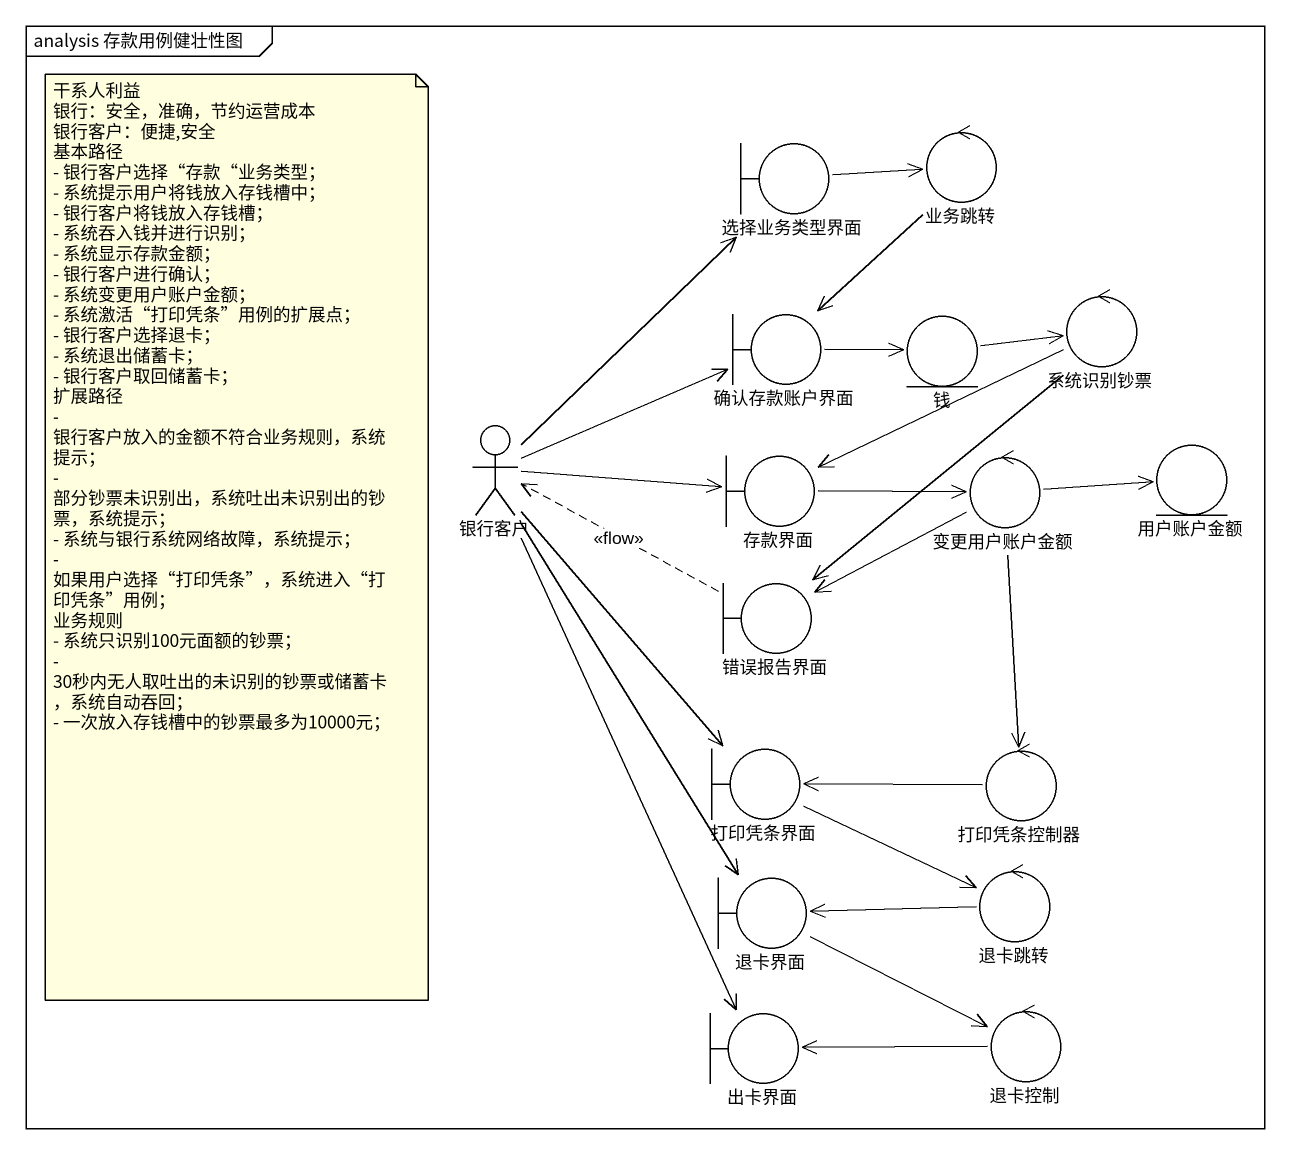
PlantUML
@startuml
mainframe analysis 存款用例健壮性图
boundary 选择业务类型界面
control 业务跳转
control 系统识别钞票
boundary 确认存款账户界面
entity 钱
actor 银行客户
entity 用户账户金额
boundary 存款界面
control 变更用户账户金额
boundary 错误报告界面
boundary 打印凭条界面
control 打印凭条控制器
boundary 退卡界面
control 退卡跳转
boundary 出卡界面
control 退卡控制
选择业务类型界面 -right-> 业务跳转
业务跳转 --> 确认存款账户界面
系统识别钞票 -left-> 存款界面
系统识别钞票 --> 错误报告界面
确认存款账户界面 -right-> 钱
钱 -right-> 系统识别钞票
银行客户 -up-> 选择业务类型界面
银行客户 -right-> 确认存款账户界面
银行客户 -right-> 存款界面
银行客户 --> 打印凭条界面
银行客户 --> 退卡界面
银行客户 --> 出卡界面
存款界面 -right-> 变更用户账户金额
变更用户账户金额 -right-> 用户账户金额
变更用户账户金额 -left-> 错误报告界面
变更用户账户金额 --> 打印凭条控制器
错误报告界面 .left.> 银行客户 : <<flow>>
打印凭条界面 -right-> 退卡跳转
打印凭条控制器 -left-> 打印凭条界面
退卡界面 -right-> 退卡控制
退卡跳转 -left-> 退卡界面
退卡控制 -left-> 出卡界面
note as N1
  干系人利益
  银行：安全，准确，节约运营成本
  银行客户：便捷,安全
  基本路径
  - 银行客户选择“存款“业务类型；
  - 系统提示用户将钱放入存钱槽中；
  - 银行客户将钱放入存钱槽；
  - 系统吞入钱并进行识别；
  - 系统显示存款金额；
  - 银行客户进行确认；
  - 系统变更用户账户金额；
  - 系统激活“打印凭条”用例的扩展点；
  - 银行客户选择退卡；
  - 系统退出储蓄卡；
  - 银行客户取回储蓄卡；
  扩展路径
  - 银行客户放入的金额不符合业务规则，系统提示；
  - 部分钞票未识别出，系统吐出未识别出的钞票，系统提示；
  - 系统与银行系统网络故障，系统提示；
  - 如果用户选择“打印凭条”，系统进入“打印凭条”用例；
  业务规则
  - 系统只识别100元面额的钞票；
  - 30秒内无人取吐出的未识别的钞票或储蓄卡，系统自动吞回；
  - 一次放入存钱槽中的钞票最多为10000元；
end note
@enduml
